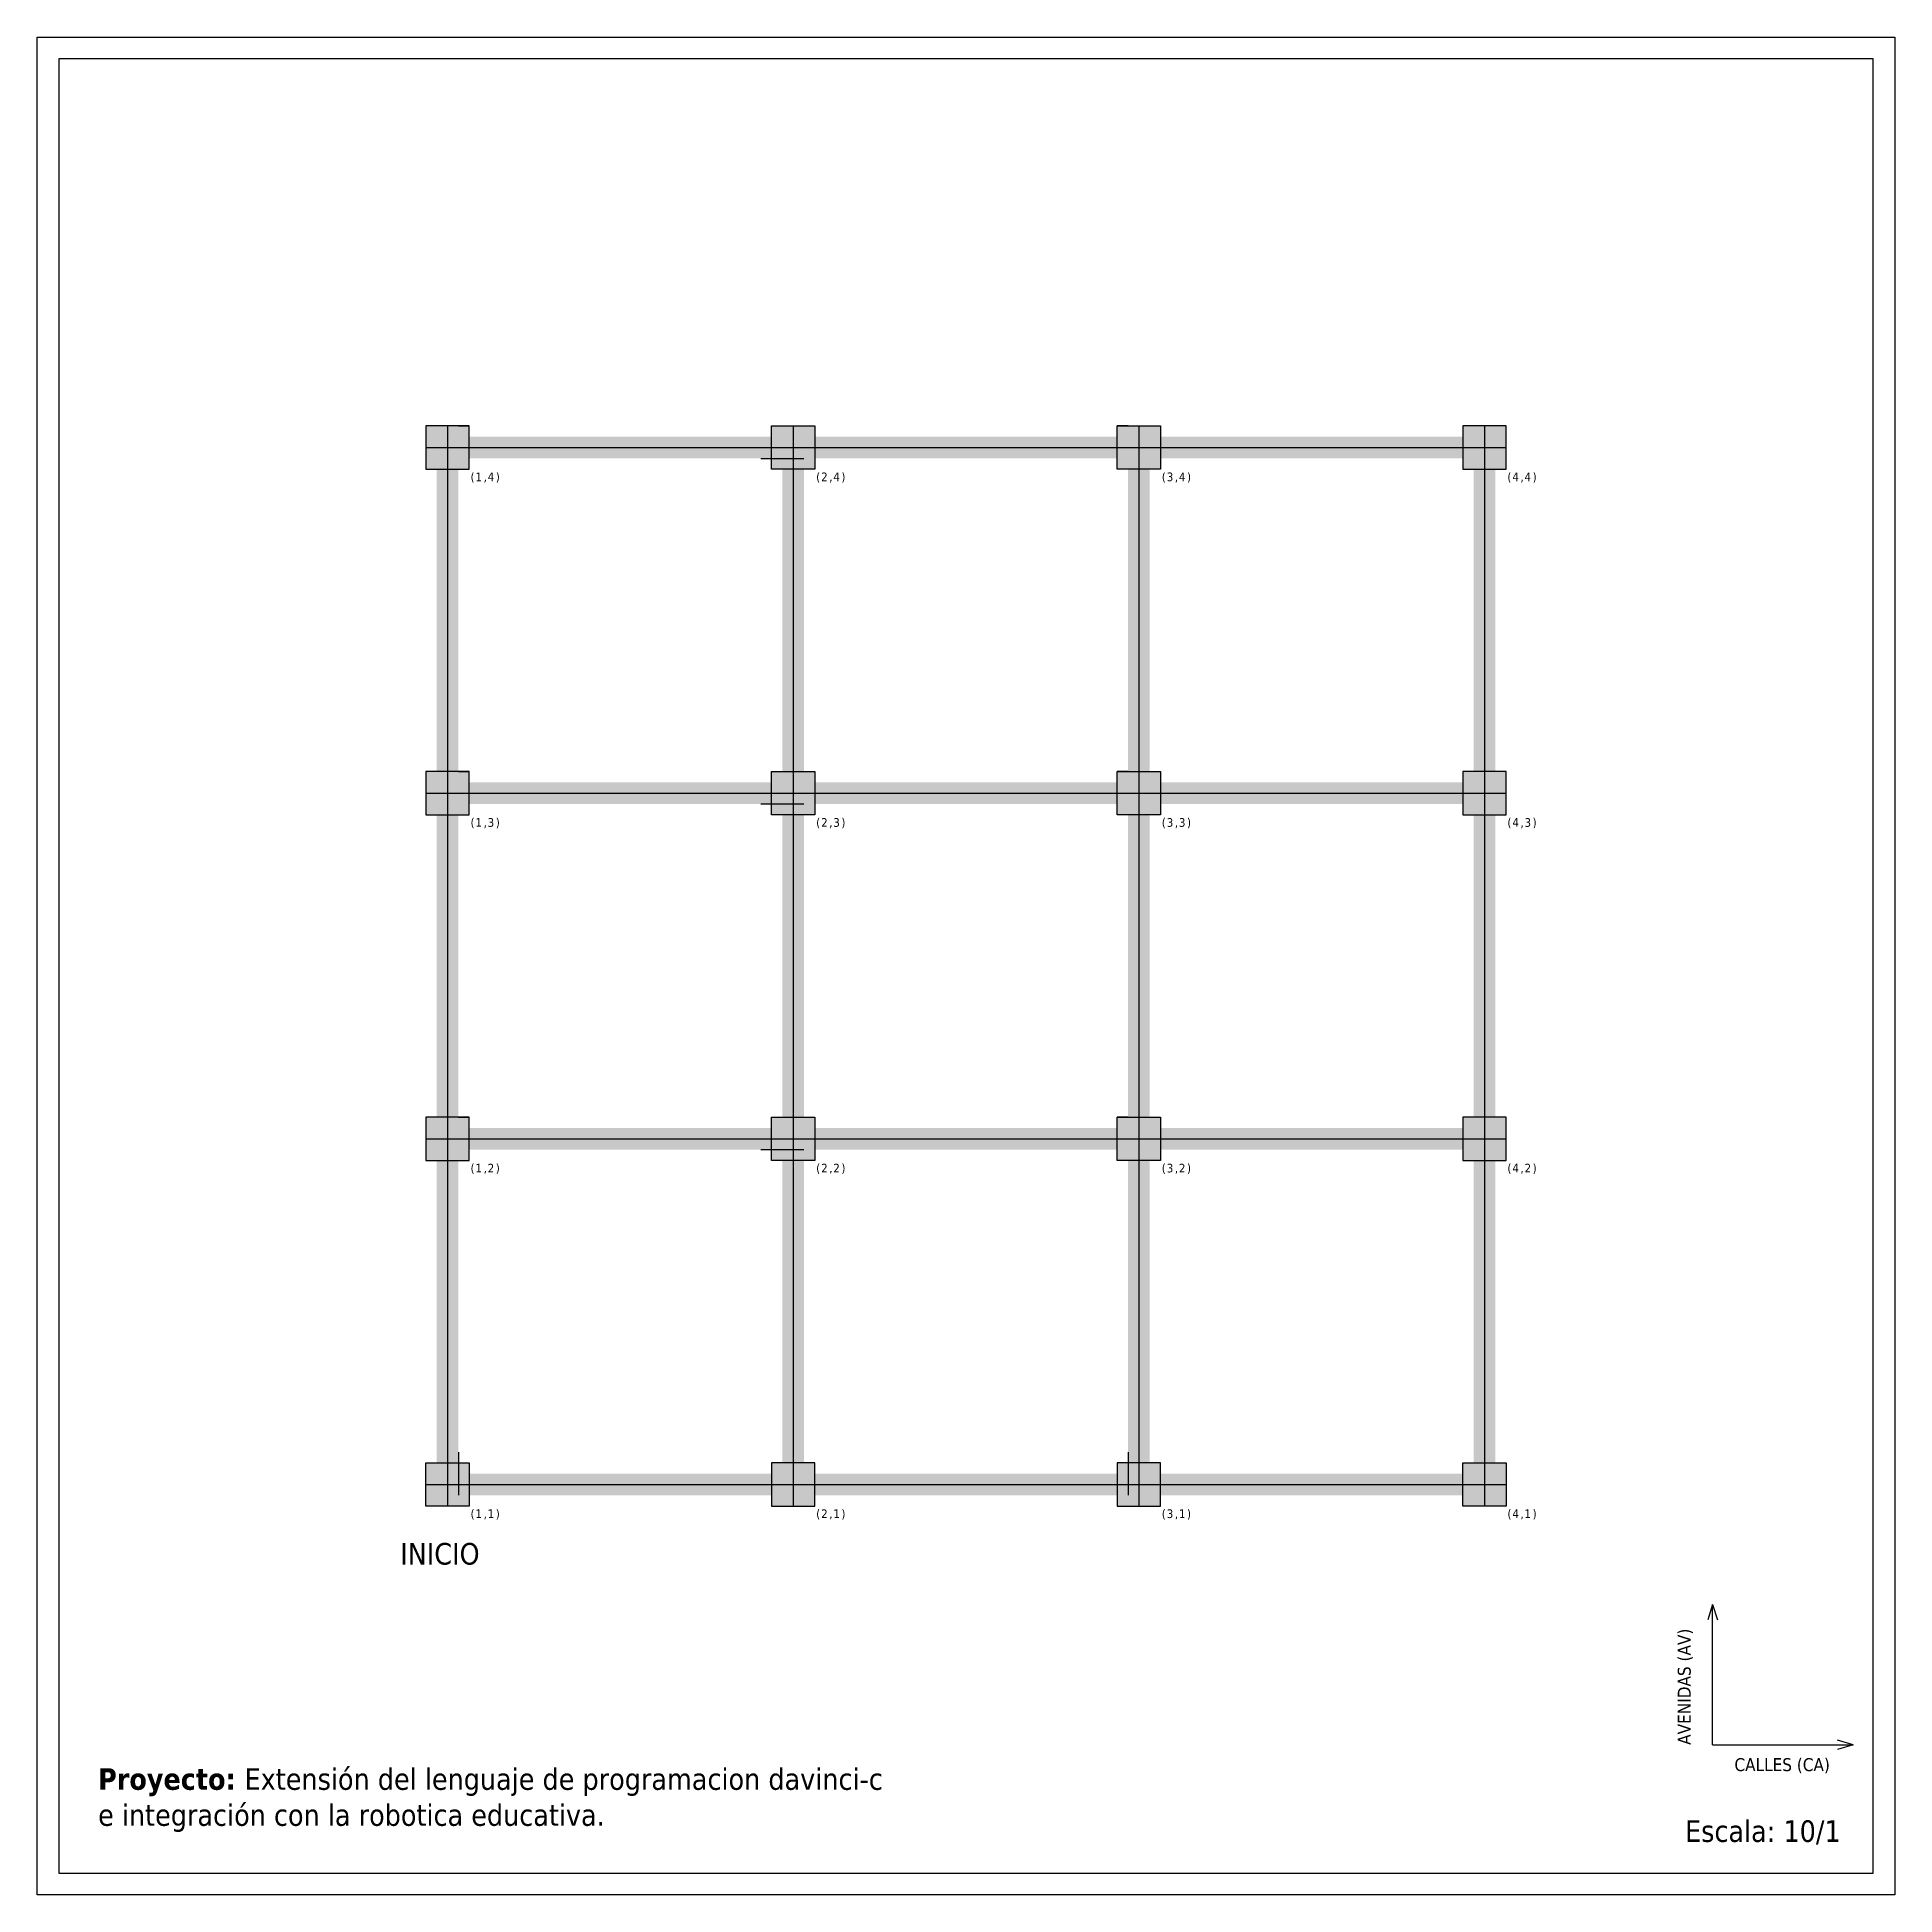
# Model space of a CAD drawing. Header units: millimetres. Extents: x 1.4 to 87.4, y 64.5 to 150.5.
import ezdxf

# ---------------------------------------------------------------- set-up
doc = ezdxf.new("R2010")
doc.units = ezdxf.units.MM

msp = doc.modelspace()

# ---------------------------------------------------------------- hatches: boundary and pattern name
h = msp.add_hatch(color=1)
h.paths.add_polyline_path([(19.416, 130.494), (21.416, 130.494), (21.416, 132.494), (19.416, 132.494)])
h.paths.add_polyline_path([(37.416, 130.494), (35.416, 130.494), (35.416, 132.494), (37.416, 132.494)])
h.paths.add_polyline_path([(53.416, 130.494), (51.416, 130.494), (51.416, 132.494), (53.416, 132.494)])
h.paths.add_polyline_path([(67.416, 130.494), (69.416, 130.494), (69.416, 132.494), (67.416, 132.494)])
h.paths.add_polyline_path([(19.416, 114.494), (21.416, 114.494), (21.416, 116.494), (19.416, 116.494)])
h.paths.add_polyline_path([(37.416, 114.494), (35.416, 114.494), (35.416, 116.494), (37.416, 116.494)])
h.paths.add_polyline_path([(53.416, 114.494), (51.416, 114.494), (51.416, 116.494), (53.416, 116.494)])
h.paths.add_polyline_path([(67.416, 114.494), (69.416, 114.494), (69.416, 116.494), (67.416, 116.494)])
h.paths.add_polyline_path([(67.416, 98.494), (69.416, 98.494), (69.416, 100.494), (67.416, 100.494)])
h.paths.add_polyline_path([(53.416, 98.494), (51.416, 98.494), (51.416, 100.494), (53.416, 100.494)])
h.paths.add_polyline_path([(37.416, 98.494), (35.416, 98.494), (35.416, 100.494), (37.416, 100.494)])
h.paths.add_polyline_path([(19.416, 98.494), (21.416, 98.494), (21.416, 100.494), (19.416, 100.494)])
h.paths.add_polyline_path([(19.416, 84.494), (21.416, 84.494), (21.416, 82.494), (19.416, 82.494)])
h.paths.add_polyline_path([(37.416, 84.494), (35.416, 84.494), (35.416, 82.494), (37.416, 82.494)])
h.paths.add_polyline_path([(53.416, 84.494), (51.416, 84.494), (51.416, 82.494), (53.416, 82.494)])
h.paths.add_polyline_path([(67.416, 84.494), (69.416, 84.494), (69.416, 82.494), (67.416, 82.494)])
h = msp.add_hatch(color=256)
h.paths.add_polyline_path([(35.416, 131.994), (21.416, 131.994), (21.416, 130.994), (35.416, 130.994)])
h.paths.add_polyline_path([(51.416, 131.994), (37.416, 131.994), (37.416, 130.994), (51.416, 130.994)])
h.paths.add_polyline_path([(67.416, 131.994), (53.416, 131.994), (53.416, 130.994), (67.416, 130.994)])
h.paths.add_polyline_path([(68.916, 130.494), (67.916, 130.494), (67.916, 116.494), (68.916, 116.494)])
h.paths.add_polyline_path([(52.916, 130.494), (51.916, 130.494), (51.916, 116.494), (52.916, 116.494)])
h.paths.add_polyline_path([(36.916, 130.494), (35.916, 130.494), (35.916, 116.494), (36.916, 116.494)])
h.paths.add_polyline_path([(20.916, 130.494), (19.916, 130.494), (19.916, 116.494), (20.916, 116.494)])
h.paths.add_polyline_path([(20.916, 114.494), (19.916, 114.494), (19.916, 100.494), (20.916, 100.494)])
h.paths.add_polyline_path([(35.416, 115.994), (21.416, 115.994), (21.416, 114.994), (35.416, 114.994)])
h.paths.add_polyline_path([(36.916, 114.494), (35.916, 114.494), (35.916, 100.494), (36.916, 100.494)])
h.paths.add_polyline_path([(51.416, 115.994), (37.416, 115.994), (37.416, 114.994), (51.416, 114.994)])
h.paths.add_polyline_path([(52.916, 114.494), (51.916, 114.494), (51.916, 100.494), (52.916, 100.494)])
h.paths.add_polyline_path([(67.416, 115.994), (53.416, 115.994), (53.416, 114.994), (67.416, 114.994)])
h.paths.add_polyline_path([(68.916, 114.494), (67.916, 114.494), (67.916, 100.494), (68.916, 100.494)])
h.paths.add_polyline_path([(20.916, 98.494), (19.916, 98.494), (19.916, 84.494), (20.916, 84.494), (20.916, 84.994)])
h.paths.add_polyline_path([(35.416, 99.994), (21.416, 99.994), (21.416, 98.994), (35.416, 98.994)])
h.paths.add_polyline_path([(36.916, 98.494), (35.916, 98.494), (35.916, 84.494), (36.916, 84.494)])
h.paths.add_polyline_path([(51.416, 99.994), (37.416, 99.994), (37.416, 98.994), (51.416, 98.994)])
h.paths.add_polyline_path([(52.916, 98.494), (51.916, 98.494), (51.916, 84.494), (52.916, 84.494)])
h.paths.add_polyline_path([(67.416, 99.994), (53.416, 99.994), (53.416, 98.994), (67.416, 98.994)])
h.paths.add_polyline_path([(68.916, 98.494), (67.916, 98.494), (67.916, 84.494), (68.916, 84.494)])
h.paths.add_polyline_path([(67.416, 83.994), (53.416, 83.994), (53.416, 82.994), (67.416, 82.994)])
h.paths.add_polyline_path([(51.416, 83.994), (37.416, 83.994), (37.416, 82.994), (51.416, 82.994)])
h.paths.add_polyline_path([(35.416, 83.994), (21.416, 83.994), (21.416, 82.994), (35.416, 82.994)])

# ---------------------------------------------------------------- linework, layer by layer
for p, q in [((1.416, 64.494), (1.416, 150.494)), ((1.416, 150.494), (87.416, 150.494)), ((87.416, 150.494), (87.416, 64.494)), ((20.416, 132.494), (20.416, 82.494)), ((20.916, 132.494), (21.416, 132.494)), ((36.416, 132.494), (36.416, 82.494)), ((51.916, 132.494), (51.416, 132.494)), ((52.416, 132.494), (52.416, 82.494)), ((68.416, 132.494), (68.416, 82.494)), ((19.416, 131.494), (69.416, 131.494)), ((19.416, 130.994), (19.416, 130.494)), ((34.916, 130.994), (36.916, 130.994)), ((53.416, 130.994), (53.416, 130.494)), ((20.916, 116.494), (21.416, 116.494)), ((51.916, 116.494), (51.416, 116.494)), ((19.416, 115.494), (69.416, 115.494)), ((19.416, 114.994), (19.416, 114.494)), ((34.916, 114.994), (36.916, 114.994)), ((53.416, 114.994), (53.416, 114.494)), ((20.916, 100.494), (21.416, 100.494)), ((51.916, 100.494), (51.416, 100.494)), ((19.416, 99.494), (69.416, 99.494)), ((19.416, 98.994), (19.416, 98.494)), ((34.916, 98.994), (36.916, 98.994)), ((53.416, 98.994), (53.416, 98.494)), ((20.916, 84.994), (20.916, 82.994)), ((51.916, 84.994), (51.916, 82.994)), ((19.416, 83.494), (69.416, 83.494)), ((78.981, 77.936), (78.762, 77.218)), ((78.981, 71.436), (78.981, 77.936)), ((78.981, 77.936), (79.199, 77.218)), ((78.981, 71.436), (85.481, 71.436)), ((85.481, 71.436), (84.763, 71.654)), ((85.481, 71.436), (84.763, 71.218)), ((87.416, 64.494), (1.416, 64.494))]:
    msp.add_line(p, q)
for points in [[(2.416, 65.494), (86.416, 65.494), (86.416, 149.494), (2.416, 149.494)], [(19.416, 130.494), (21.416, 130.494), (21.416, 132.494), (19.416, 132.494)], [(37.416, 130.494), (35.416, 130.494), (35.416, 132.494), (37.416, 132.494)], [(53.416, 130.494), (51.416, 130.494), (51.416, 132.494), (53.416, 132.494)], [(67.416, 130.494), (69.416, 130.494), (69.416, 132.494), (67.416, 132.494)], [(19.416, 114.494), (21.416, 114.494), (21.416, 116.494), (19.416, 116.494)], [(37.416, 114.494), (35.416, 114.494), (35.416, 116.494), (37.416, 116.494)], [(53.416, 114.494), (51.416, 114.494), (51.416, 116.494), (53.416, 116.494)], [(67.416, 114.494), (69.416, 114.494), (69.416, 116.494), (67.416, 116.494)], [(19.416, 98.494), (21.416, 98.494), (21.416, 100.494), (19.416, 100.494)], [(37.416, 98.494), (35.416, 98.494), (35.416, 100.494), (37.416, 100.494)], [(53.416, 98.494), (51.416, 98.494), (51.416, 100.494), (53.416, 100.494)], [(67.416, 98.494), (69.416, 98.494), (69.416, 100.494), (67.416, 100.494)], [(19.416, 84.494), (21.416, 84.494), (21.416, 82.494), (19.416, 82.494)], [(37.416, 84.494), (35.416, 84.494), (35.416, 82.494), (37.416, 82.494)], [(53.416, 84.494), (51.416, 84.494), (51.416, 82.494), (53.416, 82.494)], [(67.416, 84.494), (69.416, 84.494), (69.416, 82.494), (67.416, 82.494)]]:
    msp.add_lwpolyline(points, close=True)

# ---------------------------------------------------------------- texts
at = {"color": 9, "attachment_point": 1}
for s, insert, char_height, width in [('{\\fTahoma|b0|i0|c0|p34;\\T1.25;(1,4)}', (21.481, 130.338), 0.4, 1.77512), ('{\\fTahoma|b0|i0|c0|p34;\\T1.25;(2,4)}', (37.481, 130.338), 0.4, 1.77512), ('{\\fTahoma|b0|i0|c0|p34;\\T1.25;(3,4)}', (53.481, 130.338), 0.4, 1.77512), ('{\\fTahoma|b0|i0|c0|p34;\\T1.25;(4,4)}', (69.481, 130.338), 0.4, 1.77512), ('{\\fTahoma|b0|i0|c0|p34;\\T1.25;(1,3)}', (21.481, 114.338), 0.4, 1.77512), ('{\\fTahoma|b0|i0|c0|p34;\\T1.25;(2,3)}', (37.481, 114.338), 0.4, 1.77512), ('{\\fTahoma|b0|i0|c0|p34;\\T1.25;(3,3)}', (53.481, 114.338), 0.4, 1.77512), ('{\\fTahoma|b0|i0|c0|p34;\\T1.25;(4,3)}', (69.481, 114.338), 0.4, 1.77512), ('{\\fTahoma|b0|i0|c0|p34;\\T1.25;(1,2)}', (21.481, 98.338), 0.4, 1.77512), ('{\\fTahoma|b0|i0|c0|p34;\\T1.25;(2,2)}', (37.481, 98.338), 0.4, 1.77512), ('{\\fTahoma|b0|i0|c0|p34;\\T1.25;(3,2)}', (53.481, 98.338), 0.4, 1.77512), ('{\\fTahoma|b0|i0|c0|p34;\\T1.25;(4,2)}', (69.481, 98.338), 0.4, 1.77512), ('{\\fTahoma|b0|i0|c0|p34;\\T1.25;(1,1)}', (21.481, 82.338), 0.4, 1.77512), ('{\\fTahoma|b0|i0|c0|p34;\\T1.25;(2,1)}', (37.481, 82.338), 0.4, 1.77512), ('{\\fTahoma|b0|i0|c0|p34;\\T1.25;(3,1)}', (53.481, 82.338), 0.4, 1.77512), ('{\\fTahoma|b0|i0|c0|p34;\\T1.25;(4,1)}', (69.481, 82.338), 0.4, 1.77512), ('{\\fTahoma|b0|i0|c0|p34;INICIO}', (18.222, 80.783), 1, 5.05721)]:
    msp.add_mtext(s, dxfattribs=dict(at, insert=insert, char_height=char_height, width=width))
at = {"insert": (77.366, 71.439), "char_height": 0.6, "width": 6.5026, "attachment_point": 1, "rotation": 90}
msp.add_mtext('{\\fTahoma|b0|i0|c0|p34;AVENIDAS (AV)}', dxfattribs=at)
at = {"attachment_point": 1}
for s, insert, char_height, width in [('{\\fTahoma|b0|i0|c0|p34;CALLES (CA)}', (79.99, 70.822), 0.6, 6.15338), ('{\\fTahoma|b1|i0|c0|p34;Proyecto: \\fTahoma|b0|i0|c0|p34;Extensión del lenguaje de programacion davinci-c e integración con la robotica educativa.}', (4.238, 70.356), 1, 37.08827), ('{\\fTahoma|b0|i0|c0|p34;Escala: 10/1}', (77.704, 67.944), 1, 7.7069)]:
    msp.add_mtext(s, dxfattribs=dict(at, insert=insert, char_height=char_height, width=width))

doc.saveas('drawing.dxf')
